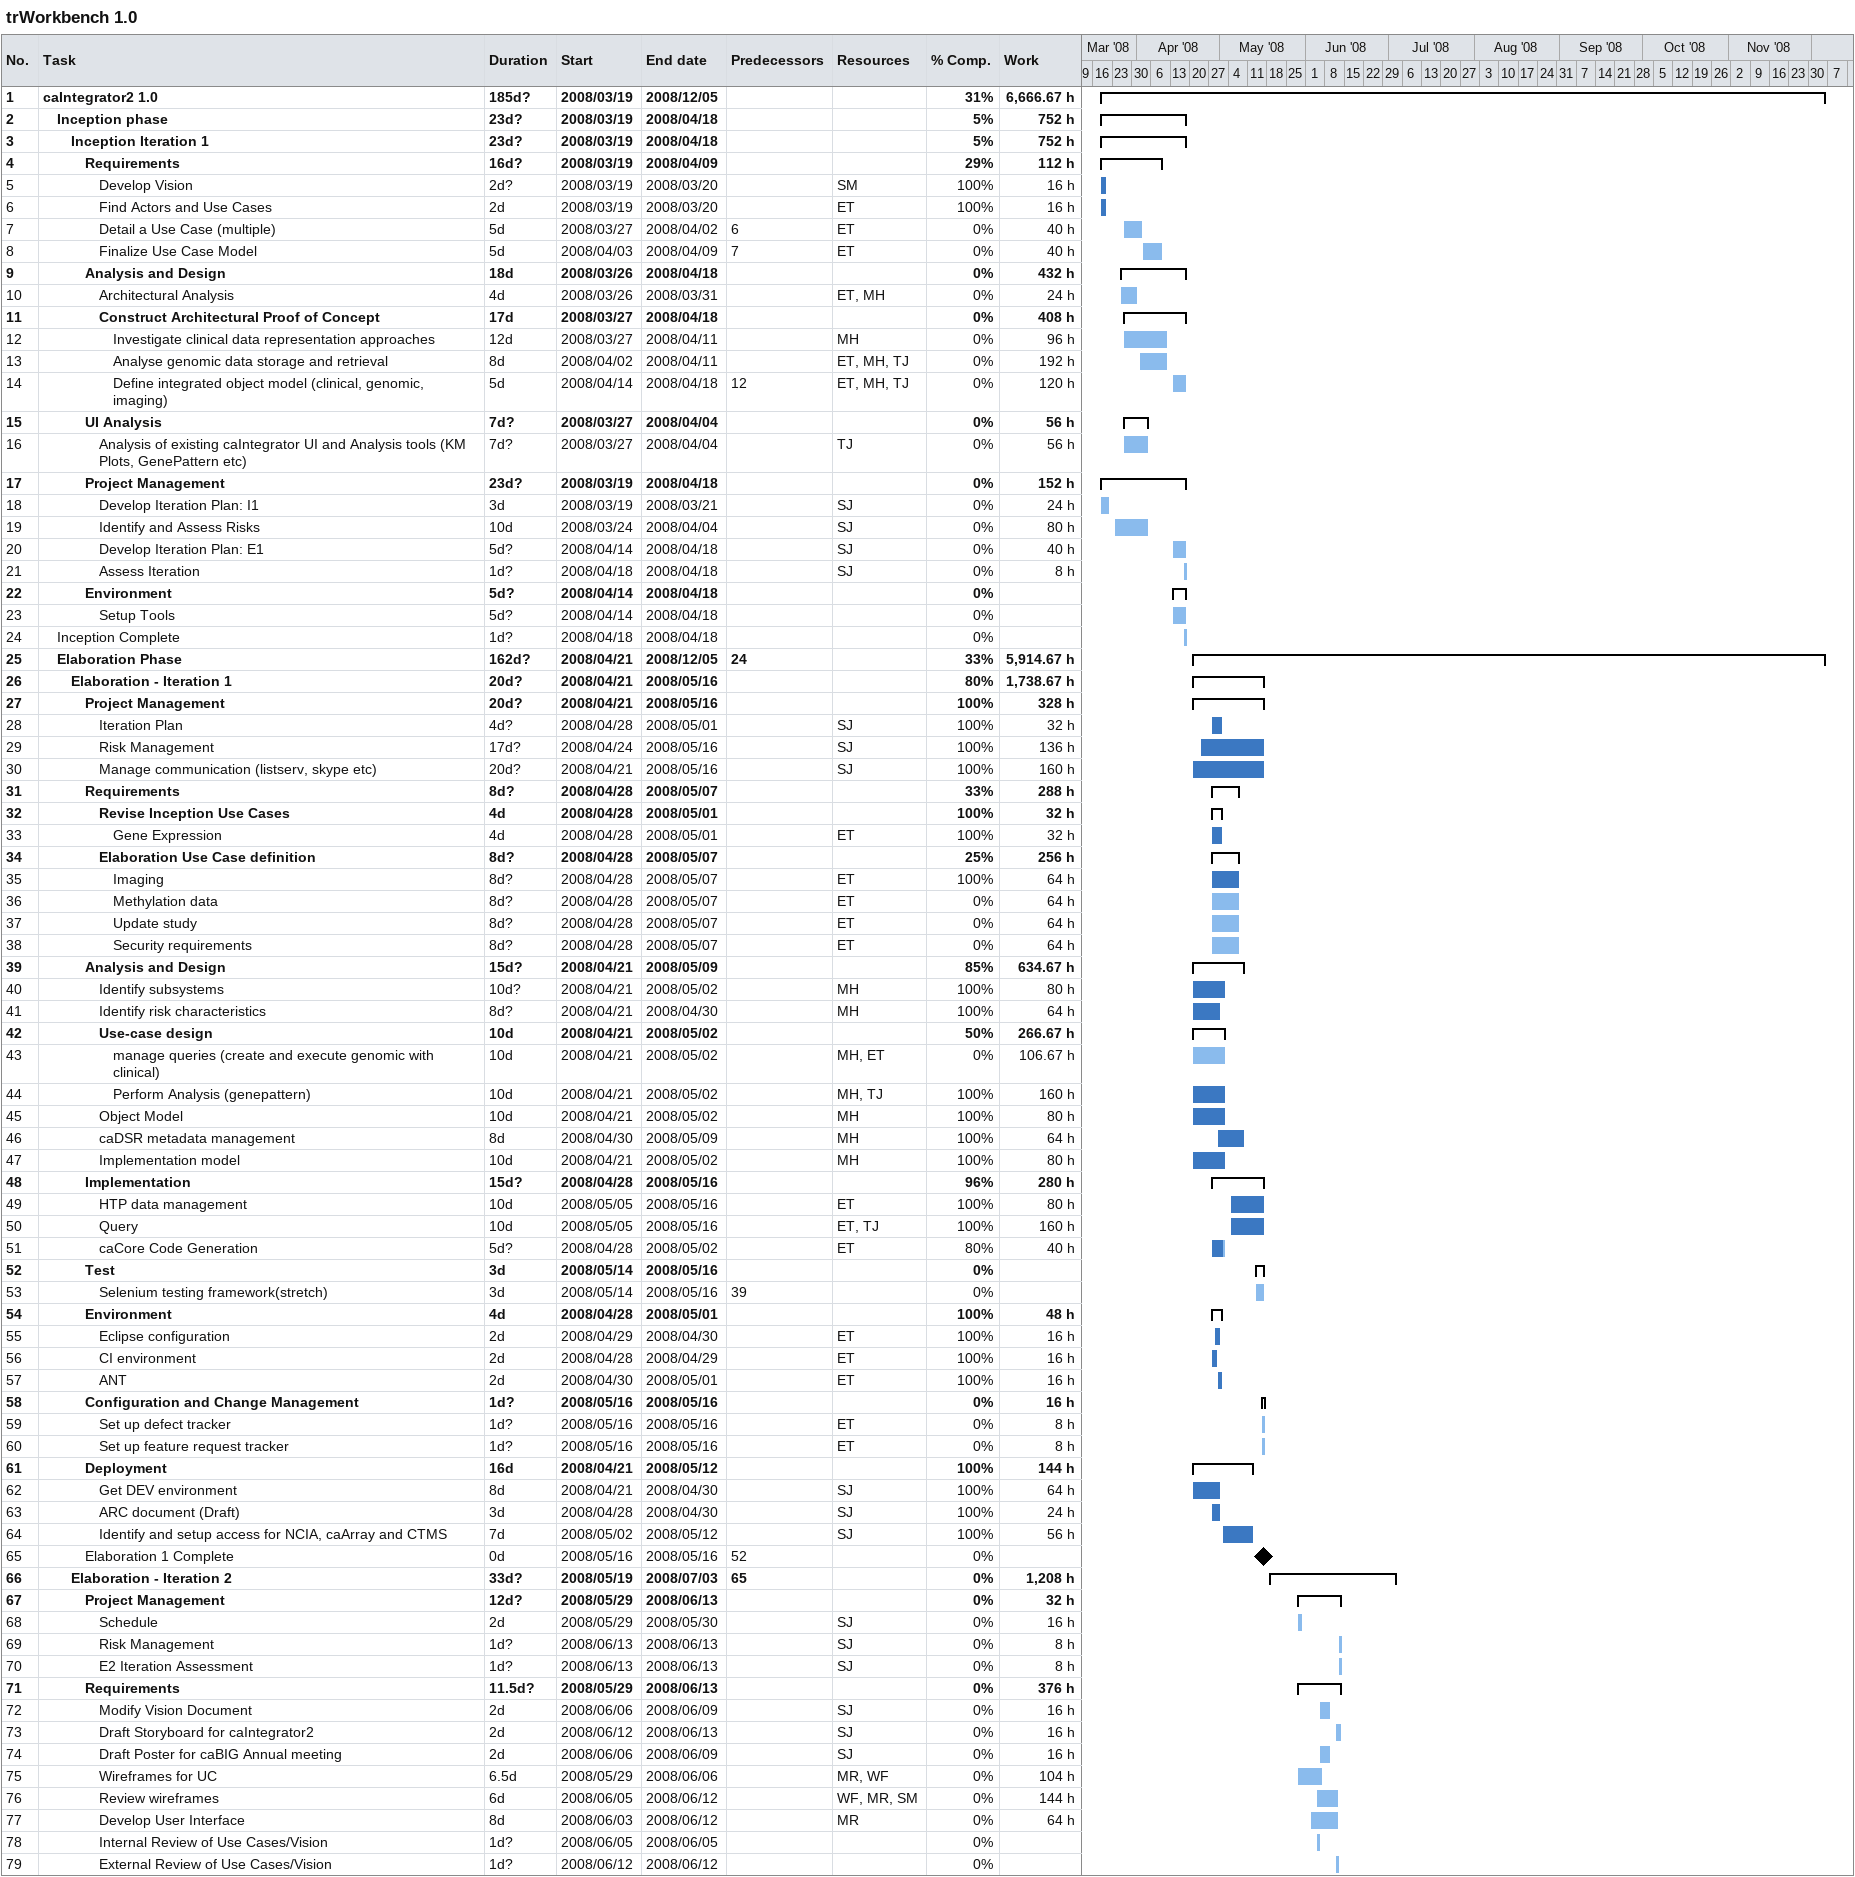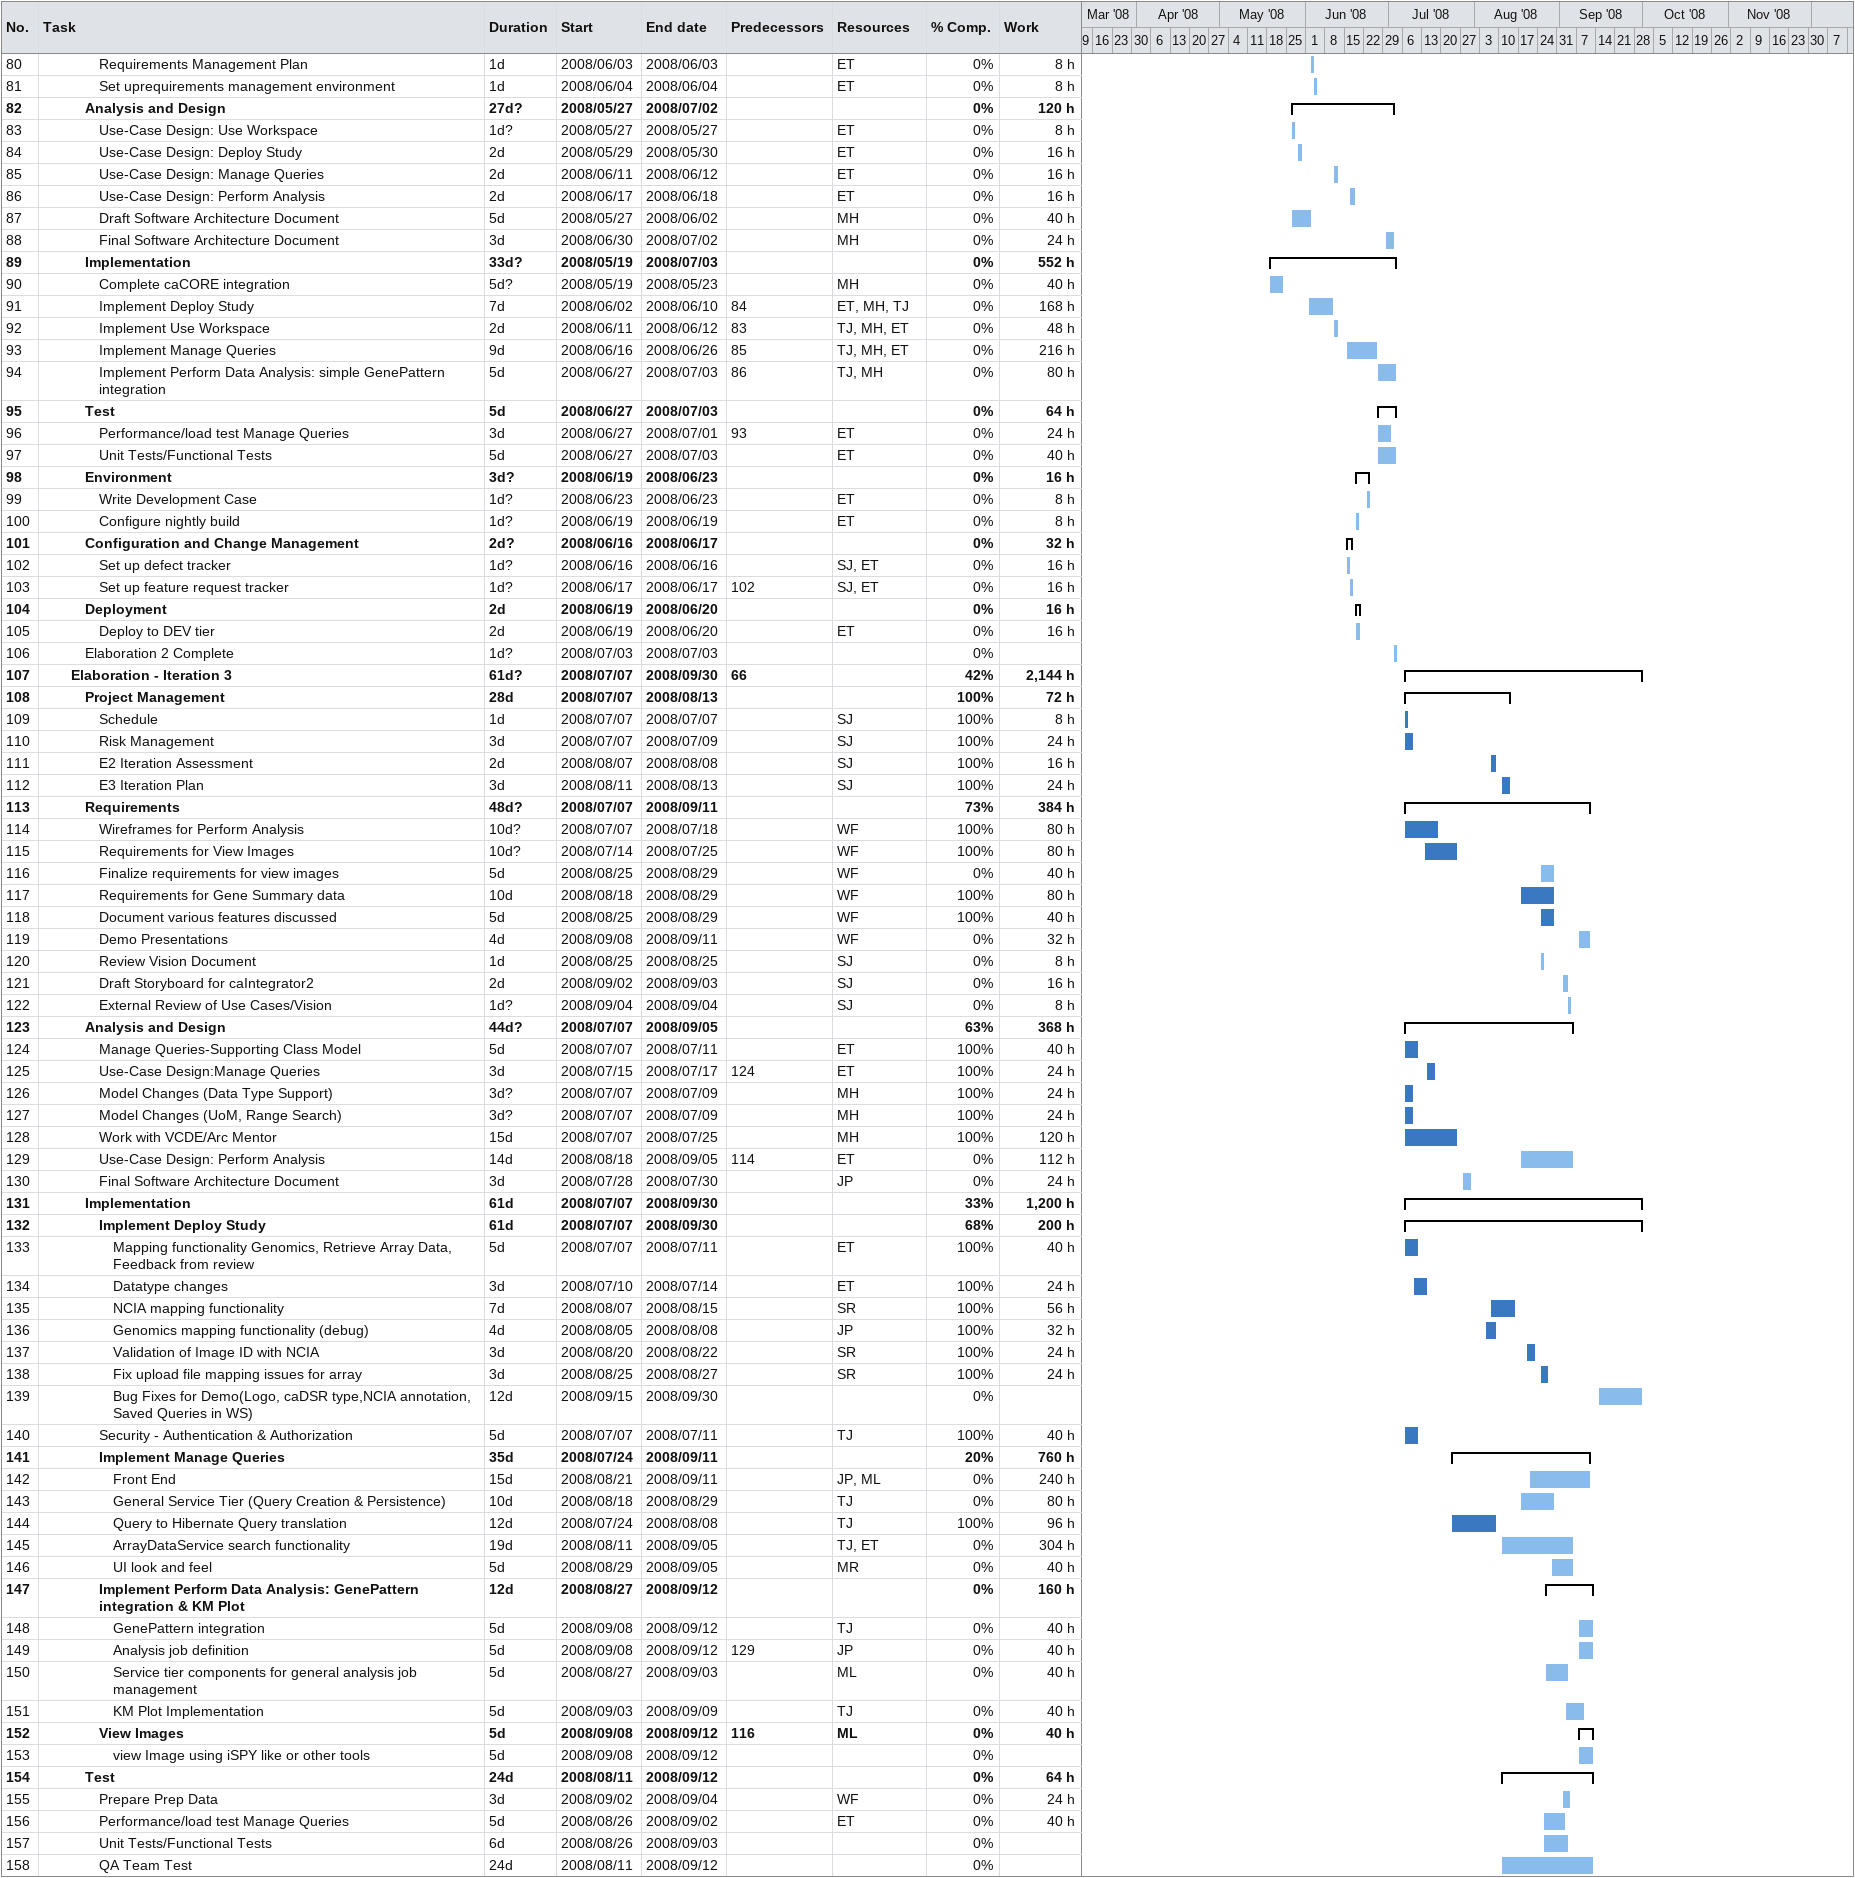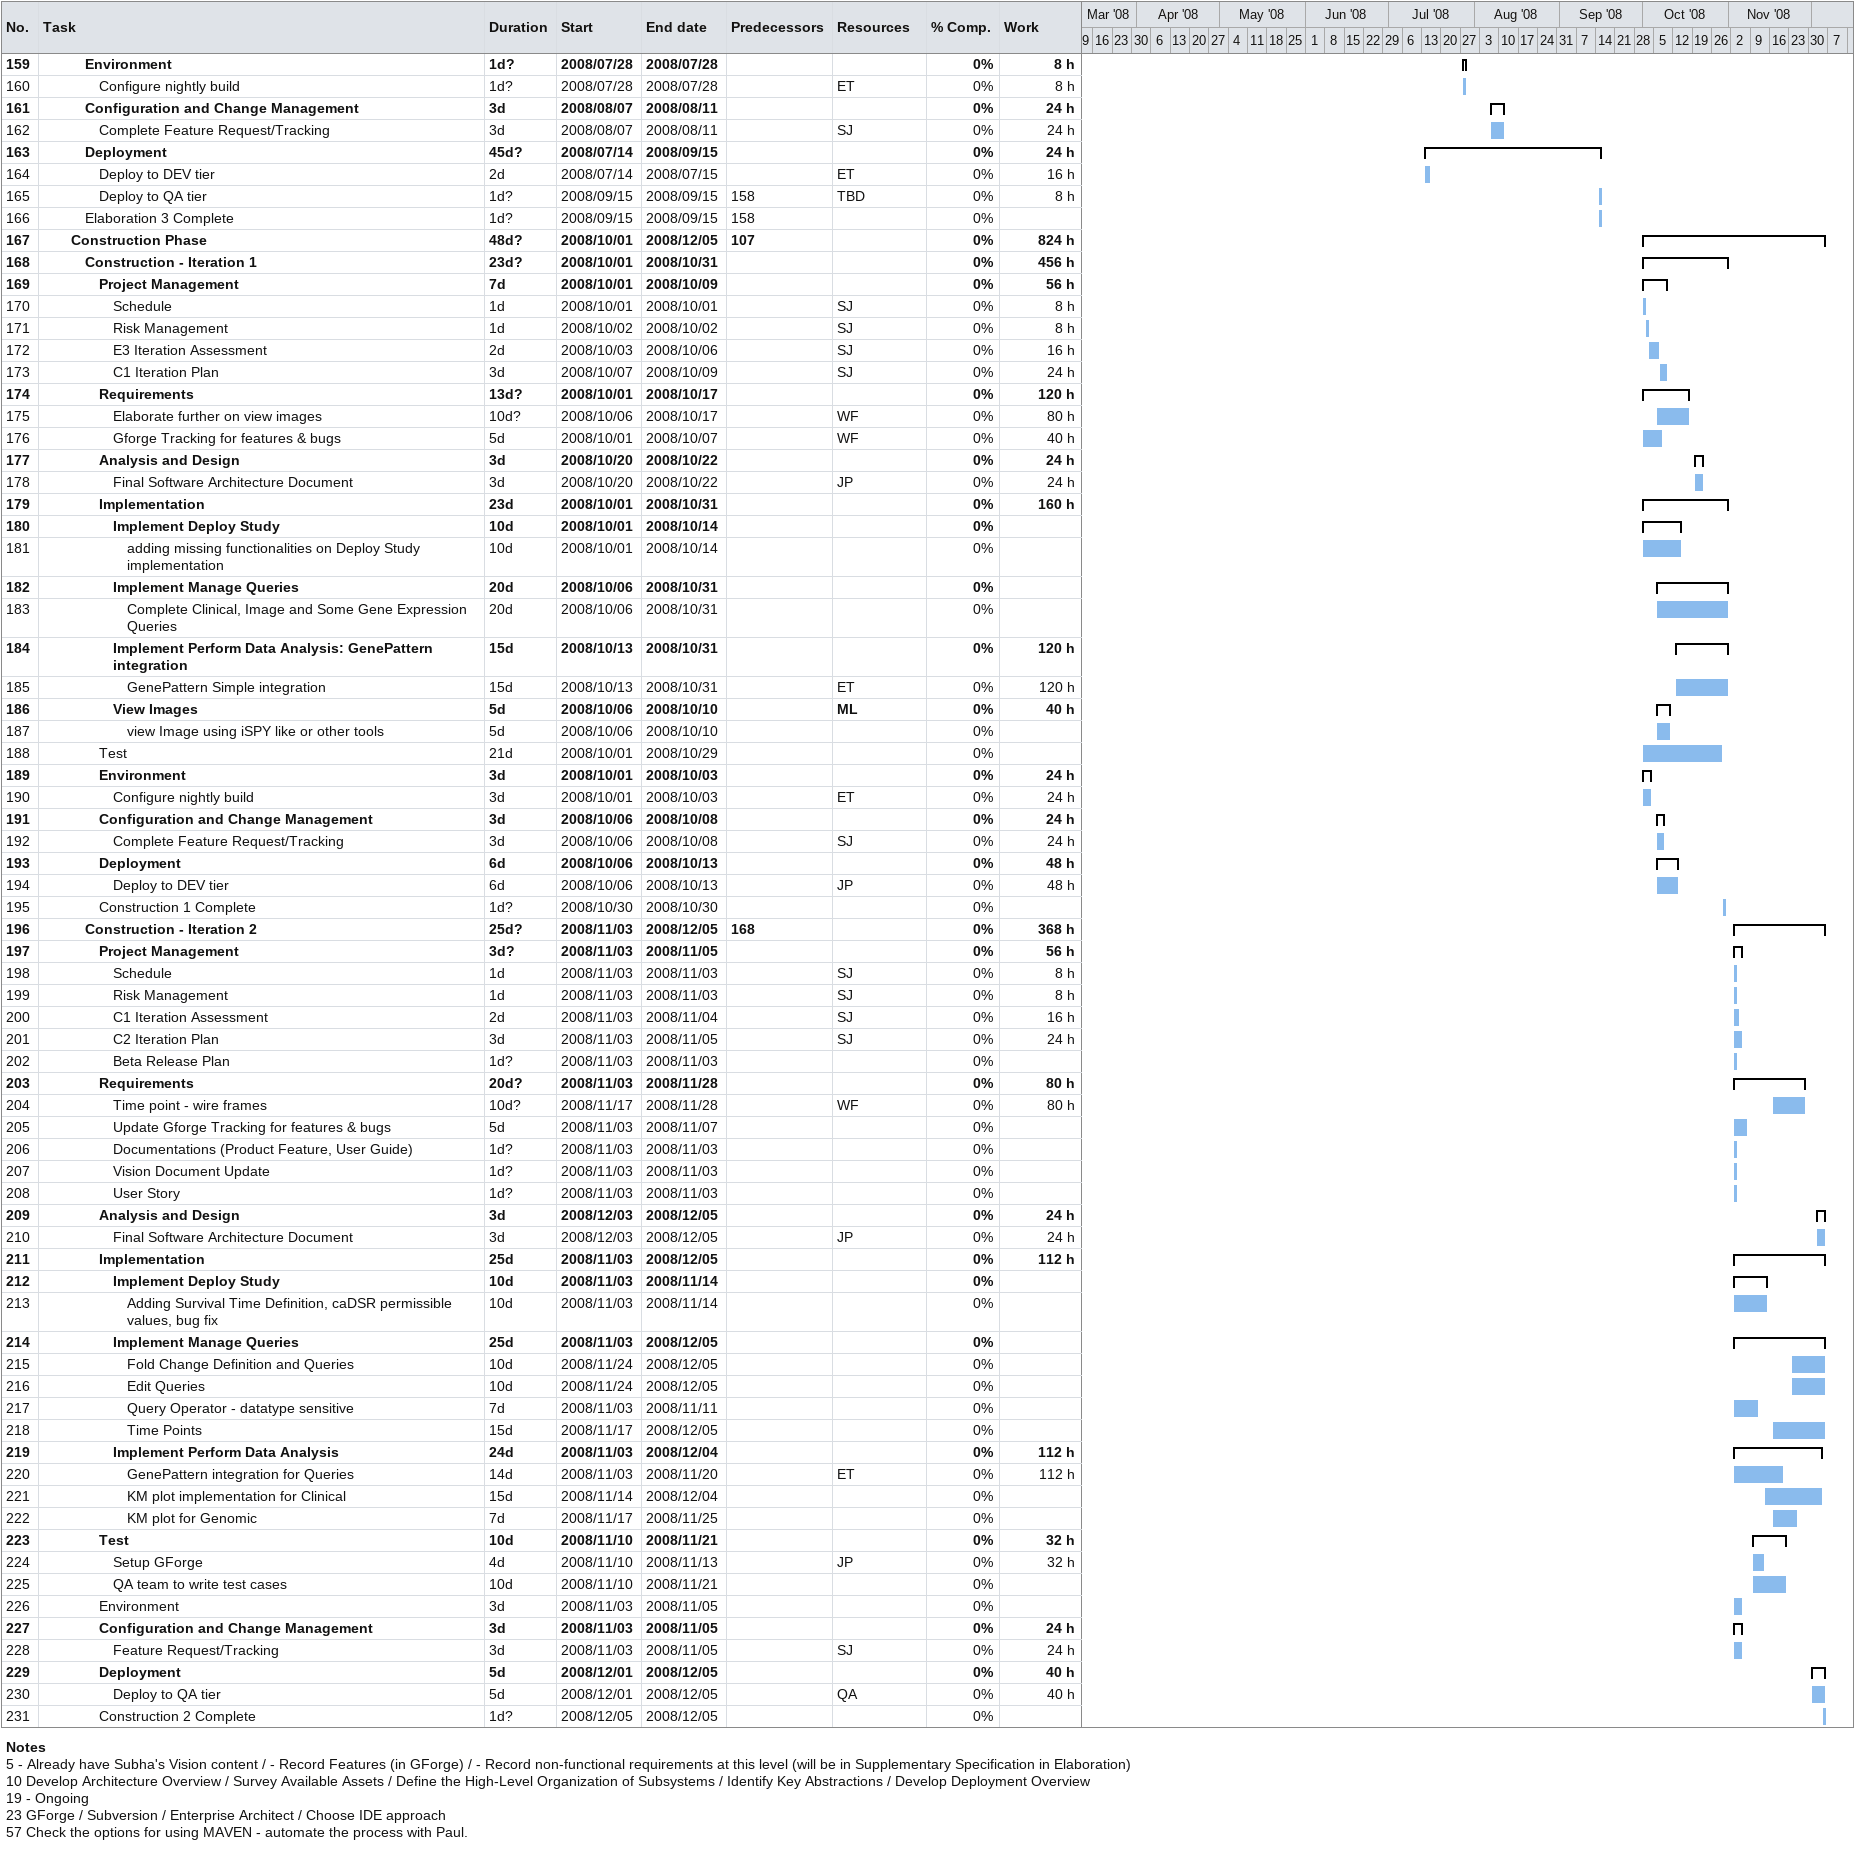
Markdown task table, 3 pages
trWorkbench 1.0

| ID | Level | Task | Duration | Start | Finish | Predecessors | Resources | % complete | Work (h) |
|---|---|---|---|---|---|---|---|---|---|
| 1 | 1 | **caIntegrator2 1.0** | 185d? | 2008-03-19 | 2008-12-05 |  |  | 31 | 6666.67 |
| 2 | 2 | **Inception phase** | 23d? | 2008-03-19 | 2008-04-18 |  |  | 5 | 752 |
| 3 | 3 | **Inception Iteration 1** | 23d? | 2008-03-19 | 2008-04-18 |  |  | 5 | 752 |
| 4 | 4 | **Requirements** | 16d? | 2008-03-19 | 2008-04-09 |  |  | 29 | 112 |
| 5 | 5 | Develop Vision | 2d? | 2008-03-19 | 2008-03-20 |  | SM | 100 | 16 |
| 6 | 5 | Find Actors and Use Cases | 2d | 2008-03-19 | 2008-03-20 |  | ET | 100 | 16 |
| 7 | 5 | Detail a Use Case (multiple) | 5d | 2008-03-27 | 2008-04-02 | 6 | ET | 0 | 40 |
| 8 | 5 | Finalize Use Case Model | 5d | 2008-04-03 | 2008-04-09 | 7 | ET | 0 | 40 |
| 9 | 4 | **Analysis and Design** | 18d | 2008-03-26 | 2008-04-18 |  |  | 0 | 432 |
| 10 | 5 | Architectural Analysis | 4d | 2008-03-26 | 2008-03-31 |  | ET, MH | 0 | 24 |
| 11 | 5 | **Construct Architectural Proof of Concept** | 17d | 2008-03-27 | 2008-04-18 |  |  | 0 | 408 |
| 12 | 6 | Investigate clinical data representation approaches | 12d | 2008-03-27 | 2008-04-11 |  | MH | 0 | 96 |
| 13 | 6 | Analyse genomic data storage and retrieval | 8d | 2008-04-02 | 2008-04-11 |  | ET, MH, TJ | 0 | 192 |
| 14 | 6 | Define integrated object model (clinical, genomic, imaging) | 5d | 2008-04-14 | 2008-04-18 | 12 | ET, MH, TJ | 0 | 120 |
| 15 | 4 | **UI Analysis** | 7d? | 2008-03-27 | 2008-04-04 |  |  | 0 | 56 |
| 16 | 5 | Analysis of existing caIntegrator UI and Analysis tools (KM Plots, GenePattern etc) | 7d? | 2008-03-27 | 2008-04-04 |  | TJ | 0 | 56 |
| 17 | 4 | **Project Management** | 23d? | 2008-03-19 | 2008-04-18 |  |  | 0 | 152 |
| 18 | 5 | Develop Iteration Plan: I1 | 3d | 2008-03-19 | 2008-03-21 |  | SJ | 0 | 24 |
| 19 | 5 | Identify and Assess Risks | 10d | 2008-03-24 | 2008-04-04 |  | SJ | 0 | 80 |
| 20 | 5 | Develop Iteration Plan: E1 | 5d? | 2008-04-14 | 2008-04-18 |  | SJ | 0 | 40 |
| 21 | 5 | Assess Iteration | 1d? | 2008-04-18 | 2008-04-18 |  | SJ | 0 | 8 |
| 22 | 4 | **Environment** | 5d? | 2008-04-14 | 2008-04-18 |  |  | 0 |  |
| 23 | 5 | Setup Tools | 5d? | 2008-04-14 | 2008-04-18 |  |  | 0 |  |
| 24 | 2 | Inception Complete | 1d? | 2008-04-18 | 2008-04-18 |  |  | 0 |  |
| 25 | 2 | **Elaboration Phase** | 162d? | 2008-04-21 | 2008-12-05 | 24 |  | 33 | 5914.67 |
| 26 | 3 | **Elaboration - Iteration 1** | 20d? | 2008-04-21 | 2008-05-16 |  |  | 80 | 1738.67 |
| 27 | 4 | **Project Management** | 20d? | 2008-04-21 | 2008-05-16 |  |  | 100 | 328 |
| 28 | 5 | Iteration Plan | 4d? | 2008-04-28 | 2008-05-01 |  | SJ | 100 | 32 |
| 29 | 5 | Risk Management | 17d? | 2008-04-24 | 2008-05-16 |  | SJ | 100 | 136 |
| 30 | 5 | Manage communication (listserv, skype etc) | 20d? | 2008-04-21 | 2008-05-16 |  | SJ | 100 | 160 |
| 31 | 4 | **Requirements** | 8d? | 2008-04-28 | 2008-05-07 |  |  | 33 | 288 |
| 32 | 5 | **Revise Inception Use Cases** | 4d | 2008-04-28 | 2008-05-01 |  |  | 100 | 32 |
| 33 | 6 | Gene Expression | 4d | 2008-04-28 | 2008-05-01 |  | ET | 100 | 32 |
| 34 | 5 | **Elaboration Use Case definition** | 8d? | 2008-04-28 | 2008-05-07 |  |  | 25 | 256 |
| 35 | 6 | Imaging | 8d? | 2008-04-28 | 2008-05-07 |  | ET | 100 | 64 |
| 36 | 6 | Methylation data | 8d? | 2008-04-28 | 2008-05-07 |  | ET | 0 | 64 |
| 37 | 6 | Update study | 8d? | 2008-04-28 | 2008-05-07 |  | ET | 0 | 64 |
| 38 | 6 | Security requirements | 8d? | 2008-04-28 | 2008-05-07 |  | ET | 0 | 64 |
| 39 | 4 | **Analysis and Design** | 15d? | 2008-04-21 | 2008-05-09 |  |  | 85 | 634.67 |
| 40 | 5 | Identify subsystems | 10d? | 2008-04-21 | 2008-05-02 |  | MH | 100 | 80 |
| 41 | 5 | Identify risk characteristics | 8d? | 2008-04-21 | 2008-04-30 |  | MH | 100 | 64 |
| 42 | 5 | **Use-case design** | 10d | 2008-04-21 | 2008-05-02 |  |  | 50 | 266.67 |
| 43 | 6 | manage queries (create and execute genomic with clinical) | 10d | 2008-04-21 | 2008-05-02 |  | MH, ET | 0 | 106.67 |
| 44 | 6 | Perform Analysis (genepattern) | 10d | 2008-04-21 | 2008-05-02 |  | MH, TJ | 100 | 160 |
| 45 | 5 | Object Model | 10d | 2008-04-21 | 2008-05-02 |  | MH | 100 | 80 |
| 46 | 5 | caDSR metadata management | 8d | 2008-04-30 | 2008-05-09 |  | MH | 100 | 64 |
| 47 | 5 | Implementation model | 10d | 2008-04-21 | 2008-05-02 |  | MH | 100 | 80 |
| 48 | 4 | **Implementation** | 15d? | 2008-04-28 | 2008-05-16 |  |  | 96 | 280 |
| 49 | 5 | HTP data management | 10d | 2008-05-05 | 2008-05-16 |  | ET | 100 | 80 |
| 50 | 5 | Query | 10d | 2008-05-05 | 2008-05-16 |  | ET, TJ | 100 | 160 |
| 51 | 5 | caCore Code Generation | 5d? | 2008-04-28 | 2008-05-02 |  | ET | 80 | 40 |
| 52 | 4 | **Test** | 3d | 2008-05-14 | 2008-05-16 |  |  | 0 |  |
| 53 | 5 | Selenium testing framework(stretch) | 3d | 2008-05-14 | 2008-05-16 | 39 |  | 0 |  |
| 54 | 4 | **Environment** | 4d | 2008-04-28 | 2008-05-01 |  |  | 100 | 48 |
| 55 | 5 | Eclipse configuration | 2d | 2008-04-29 | 2008-04-30 |  | ET | 100 | 16 |
| 56 | 5 | CI environment | 2d | 2008-04-28 | 2008-04-29 |  | ET | 100 | 16 |
| 57 | 5 | ANT | 2d | 2008-04-30 | 2008-05-01 |  | ET | 100 | 16 |
| 58 | 4 | **Configuration and Change Management** | 1d? | 2008-05-16 | 2008-05-16 |  |  | 0 | 16 |
| 59 | 5 | Set up defect tracker | 1d? | 2008-05-16 | 2008-05-16 |  | ET | 0 | 8 |
| 60 | 5 | Set up feature request tracker | 1d? | 2008-05-16 | 2008-05-16 |  | ET | 0 | 8 |
| 61 | 4 | **Deployment** | 16d | 2008-04-21 | 2008-05-12 |  |  | 100 | 144 |
| 62 | 5 | Get DEV environment | 8d | 2008-04-21 | 2008-04-30 |  | SJ | 100 | 64 |
| 63 | 5 | ARC document (Draft) | 3d | 2008-04-28 | 2008-04-30 |  | SJ | 100 | 24 |
| 64 | 5 | Identify and setup access for NCIA, caArray and CTMS | 7d | 2008-05-02 | 2008-05-12 |  | SJ | 100 | 56 |
| 65 | 4 | Elaboration 1 Complete | 0d | 2008-05-16 | 2008-05-16 | 52 |  | 0 |  |
| 66 | 3 | **Elaboration - Iteration 2** | 33d? | 2008-05-19 | 2008-07-03 | 65 |  | 0 | 1208 |
| 67 | 4 | **Project Management** | 12d? | 2008-05-29 | 2008-06-13 |  |  | 0 | 32 |
| 68 | 5 | Schedule | 2d | 2008-05-29 | 2008-05-30 |  | SJ | 0 | 16 |
| 69 | 5 | Risk Management | 1d? | 2008-06-13 | 2008-06-13 |  | SJ | 0 | 8 |
| 70 | 5 | E2 Iteration Assessment | 1d? | 2008-06-13 | 2008-06-13 |  | SJ | 0 | 8 |
| 71 | 4 | **Requirements** | 11.5d? | 2008-05-29 | 2008-06-13 |  |  | 0 | 376 |
| 72 | 5 | Modify Vision Document | 2d | 2008-06-06 | 2008-06-09 |  | SJ | 0 | 16 |
| 73 | 5 | Draft Storyboard for caIntegrator2 | 2d | 2008-06-12 | 2008-06-13 |  | SJ | 0 | 16 |
| 74 | 5 | Draft Poster for caBIG Annual meeting | 2d | 2008-06-06 | 2008-06-09 |  | SJ | 0 | 16 |
| 75 | 5 | Wireframes for UC | 6.5d | 2008-05-29 | 2008-06-06 |  | MR, WF | 0 | 104 |
| 76 | 5 | Review wireframes | 6d | 2008-06-05 | 2008-06-12 |  | WF, MR, SM | 0 | 144 |
| 77 | 5 | Develop User Interface | 8d | 2008-06-03 | 2008-06-12 |  | MR | 0 | 64 |
| 78 | 5 | Internal Review of Use Cases/Vision | 1d? | 2008-06-05 | 2008-06-05 |  |  | 0 |  |
| 79 | 5 | External Review of Use Cases/Vision | 1d? | 2008-06-12 | 2008-06-12 |  |  | 0 |  |
| 80 | 5 | Requirements Management Plan | 1d | 2008-06-03 | 2008-06-03 |  | ET | 0 | 8 |
| 81 | 5 | Set uprequirements management environment | 1d | 2008-06-04 | 2008-06-04 |  | ET | 0 | 8 |
| 82 | 4 | **Analysis and Design** | 27d? | 2008-05-27 | 2008-07-02 |  |  | 0 | 120 |
| 83 | 5 | Use-Case Design: Use Workspace | 1d? | 2008-05-27 | 2008-05-27 |  | ET | 0 | 8 |
| 84 | 5 | Use-Case Design: Deploy Study | 2d | 2008-05-29 | 2008-05-30 |  | ET | 0 | 16 |
| 85 | 5 | Use-Case Design: Manage Queries | 2d | 2008-06-11 | 2008-06-12 |  | ET | 0 | 16 |
| 86 | 5 | Use-Case Design: Perform Analysis | 2d | 2008-06-17 | 2008-06-18 |  | ET | 0 | 16 |
| 87 | 5 | Draft Software Architecture Document | 5d | 2008-05-27 | 2008-06-02 |  | MH | 0 | 40 |
| 88 | 5 | Final Software Architecture Document | 3d | 2008-06-30 | 2008-07-02 |  | MH | 0 | 24 |
| 89 | 4 | **Implementation** | 33d? | 2008-05-19 | 2008-07-03 |  |  | 0 | 552 |
| 90 | 5 | Complete caCORE integration | 5d? | 2008-05-19 | 2008-05-23 |  | MH | 0 | 40 |
| 91 | 5 | Implement Deploy Study | 7d | 2008-06-02 | 2008-06-10 | 84 | ET, MH, TJ | 0 | 168 |
| 92 | 5 | Implement Use Workspace | 2d | 2008-06-11 | 2008-06-12 | 83 | TJ, MH, ET | 0 | 48 |
| 93 | 5 | Implement Manage Queries | 9d | 2008-06-16 | 2008-06-26 | 85 | TJ, MH, ET | 0 | 216 |
| 94 | 5 | Implement Perform Data Analysis: simple GenePattern integration | 5d | 2008-06-27 | 2008-07-03 | 86 | TJ, MH | 0 | 80 |
| 95 | 4 | **Test** | 5d | 2008-06-27 | 2008-07-03 |  |  | 0 | 64 |
| 96 | 5 | Performance/load test Manage Queries | 3d | 2008-06-27 | 2008-07-01 | 93 | ET | 0 | 24 |
| 97 | 5 | Unit Tests/Functional Tests | 5d | 2008-06-27 | 2008-07-03 |  | ET | 0 | 40 |
| 98 | 4 | **Environment** | 3d? | 2008-06-19 | 2008-06-23 |  |  | 0 | 16 |
| 99 | 5 | Write Development Case | 1d? | 2008-06-23 | 2008-06-23 |  | ET | 0 | 8 |
| 100 | 5 | Configure nightly build | 1d? | 2008-06-19 | 2008-06-19 |  | ET | 0 | 8 |
| 101 | 4 | **Configuration and Change Management** | 2d? | 2008-06-16 | 2008-06-17 |  |  | 0 | 32 |
| 102 | 5 | Set up defect tracker | 1d? | 2008-06-16 | 2008-06-16 |  | SJ, ET | 0 | 16 |
| 103 | 5 | Set up feature request tracker | 1d? | 2008-06-17 | 2008-06-17 | 102 | SJ, ET | 0 | 16 |
| 104 | 4 | **Deployment** | 2d | 2008-06-19 | 2008-06-20 |  |  | 0 | 16 |
| 105 | 5 | Deploy to DEV tier | 2d | 2008-06-19 | 2008-06-20 |  | ET | 0 | 16 |
| 106 | 4 | Elaboration 2 Complete | 1d? | 2008-07-03 | 2008-07-03 |  |  | 0 |  |
| 107 | 3 | **Elaboration - Iteration 3** | 61d? | 2008-07-07 | 2008-09-30 | 66 |  | 42 | 2144 |
| 108 | 4 | **Project Management** | 28d | 2008-07-07 | 2008-08-13 |  |  | 100 | 72 |
| 109 | 5 | Schedule | 1d | 2008-07-07 | 2008-07-07 |  | SJ | 100 | 8 |
| 110 | 5 | Risk Management | 3d | 2008-07-07 | 2008-07-09 |  | SJ | 100 | 24 |
| 111 | 5 | E2 Iteration Assessment | 2d | 2008-08-07 | 2008-08-08 |  | SJ | 100 | 16 |
| 112 | 5 | E3 Iteration Plan | 3d | 2008-08-11 | 2008-08-13 |  | SJ | 100 | 24 |
| 113 | 4 | **Requirements** | 48d? | 2008-07-07 | 2008-09-11 |  |  | 73 | 384 |
| 114 | 5 | Wireframes for Perform Analysis | 10d? | 2008-07-07 | 2008-07-18 |  | WF | 100 | 80 |
| 115 | 5 | Requirements for View Images | 10d? | 2008-07-14 | 2008-07-25 |  | WF | 100 | 80 |
| 116 | 5 | Finalize requirements for view images | 5d | 2008-08-25 | 2008-08-29 |  | WF | 0 | 40 |
| 117 | 5 | Requirements for Gene Summary data | 10d | 2008-08-18 | 2008-08-29 |  | WF | 100 | 80 |
| 118 | 5 | Document various features discussed | 5d | 2008-08-25 | 2008-08-29 |  | WF | 100 | 40 |
| 119 | 5 | Demo Presentations | 4d | 2008-09-08 | 2008-09-11 |  | WF | 0 | 32 |
| 120 | 5 | Review Vision Document | 1d | 2008-08-25 | 2008-08-25 |  | SJ | 0 | 8 |
| 121 | 5 | Draft Storyboard for caIntegrator2 | 2d | 2008-09-02 | 2008-09-03 |  | SJ | 0 | 16 |
| 122 | 5 | External Review of Use Cases/Vision | 1d? | 2008-09-04 | 2008-09-04 |  | SJ | 0 | 8 |
| 123 | 4 | **Analysis and Design** | 44d? | 2008-07-07 | 2008-09-05 |  |  | 63 | 368 |
| 124 | 5 | Manage Queries-Supporting Class Model | 5d | 2008-07-07 | 2008-07-11 |  | ET | 100 | 40 |
| 125 | 5 | Use-Case Design:Manage Queries | 3d | 2008-07-15 | 2008-07-17 | 124 | ET | 100 | 24 |
| 126 | 5 | Model Changes (Data Type Support) | 3d? | 2008-07-07 | 2008-07-09 |  | MH | 100 | 24 |
| 127 | 5 | Model Changes (UoM, Range Search) | 3d? | 2008-07-07 | 2008-07-09 |  | MH | 100 | 24 |
| 128 | 5 | Work with VCDE/Arc Mentor | 15d | 2008-07-07 | 2008-07-25 |  | MH | 100 | 120 |
| 129 | 5 | Use-Case Design: Perform Analysis | 14d | 2008-08-18 | 2008-09-05 | 114 | ET | 0 | 112 |
| 130 | 5 | Final Software Architecture Document | 3d | 2008-07-28 | 2008-07-30 |  | JP | 0 | 24 |
| 131 | 4 | **Implementation** | 61d | 2008-07-07 | 2008-09-30 |  |  | 33 | 1200 |
| 132 | 5 | **Implement Deploy Study** | 61d | 2008-07-07 | 2008-09-30 |  |  | 68 | 200 |
| 133 | 6 | Mapping functionality Genomics, Retrieve Array Data, Feedback from review | 5d | 2008-07-07 | 2008-07-11 |  | ET | 100 | 40 |
| 134 | 6 | Datatype changes | 3d | 2008-07-10 | 2008-07-14 |  | ET | 100 | 24 |
| 135 | 6 | NCIA mapping functionality | 7d | 2008-08-07 | 2008-08-15 |  | SR | 100 | 56 |
| 136 | 6 | Genomics mapping functionality (debug) | 4d | 2008-08-05 | 2008-08-08 |  | JP | 100 | 32 |
| 137 | 6 | Validation of Image ID with NCIA | 3d | 2008-08-20 | 2008-08-22 |  | SR | 100 | 24 |
| 138 | 6 | Fix upload file mapping issues for array | 3d | 2008-08-25 | 2008-08-27 |  | SR | 100 | 24 |
| 139 | 6 | Bug Fixes for Demo(Logo, caDSR type,NCIA annotation, Saved Queries in WS) | 12d | 2008-09-15 | 2008-09-30 |  |  | 0 |  |
| 140 | 5 | Security - Authentication & Authorization | 5d | 2008-07-07 | 2008-07-11 |  | TJ | 100 | 40 |
| 141 | 5 | **Implement Manage Queries** | 35d | 2008-07-24 | 2008-09-11 |  |  | 20 | 760 |
| 142 | 6 | Front End | 15d | 2008-08-21 | 2008-09-11 |  | JP, ML | 0 | 240 |
| 143 | 6 | General Service Tier (Query Creation & Persistence) | 10d | 2008-08-18 | 2008-08-29 |  | TJ | 0 | 80 |
| 144 | 6 | Query to Hibernate Query translation | 12d | 2008-07-24 | 2008-08-08 |  | TJ | 100 | 96 |
| 145 | 6 | ArrayDataService search functionality | 19d | 2008-08-11 | 2008-09-05 |  | TJ, ET | 0 | 304 |
| 146 | 6 | UI look and feel | 5d | 2008-08-29 | 2008-09-05 |  | MR | 0 | 40 |
| 147 | 5 | **Implement Perform Data Analysis: GenePattern integration & KM Plot** | 12d | 2008-08-27 | 2008-09-12 |  |  | 0 | 160 |
| 148 | 6 | GenePattern integration | 5d | 2008-09-08 | 2008-09-12 |  | TJ | 0 | 40 |
| 149 | 6 | Analysis job definition | 5d | 2008-09-08 | 2008-09-12 | 129 | JP | 0 | 40 |
| 150 | 6 | Service tier components for general analysis job management | 5d | 2008-08-27 | 2008-09-03 |  | ML | 0 | 40 |
| 151 | 6 | KM Plot Implementation | 5d | 2008-09-03 | 2008-09-09 |  | TJ | 0 | 40 |
| 152 | 5 | **View Images** | 5d | 2008-09-08 | 2008-09-12 | 116 | ML | 0 | 40 |
| 153 | 6 | view Image using iSPY like or other tools | 5d | 2008-09-08 | 2008-09-12 |  |  | 0 |  |
| 154 | 4 | **Test** | 24d | 2008-08-11 | 2008-09-12 |  |  | 0 | 64 |
| 155 | 5 | Prepare Prep Data | 3d | 2008-09-02 | 2008-09-04 |  | WF | 0 | 24 |
| 156 | 5 | Performance/load test Manage Queries | 5d | 2008-08-26 | 2008-09-02 |  | ET | 0 | 40 |
| 157 | 5 | Unit Tests/Functional Tests | 6d | 2008-08-26 | 2008-09-03 |  |  | 0 |  |
| 158 | 5 | QA Team Test | 24d | 2008-08-11 | 2008-09-12 |  |  | 0 |  |
| 159 | 4 | **Environment** | 1d? | 2008-07-28 | 2008-07-28 |  |  | 0 | 8 |
| 160 | 5 | Configure nightly build | 1d? | 2008-07-28 | 2008-07-28 |  | ET | 0 | 8 |
| 161 | 4 | **Configuration and Change Management** | 3d | 2008-08-07 | 2008-08-11 |  |  | 0 | 24 |
| 162 | 5 | Complete Feature Request/Tracking | 3d | 2008-08-07 | 2008-08-11 |  | SJ | 0 | 24 |
| 163 | 4 | **Deployment** | 45d? | 2008-07-14 | 2008-09-15 |  |  | 0 | 24 |
| 164 | 5 | Deploy to DEV tier | 2d | 2008-07-14 | 2008-07-15 |  | ET | 0 | 16 |
| 165 | 5 | Deploy to QA tier | 1d? | 2008-09-15 | 2008-09-15 | 158 | TBD | 0 | 8 |
| 166 | 4 | Elaboration 3 Complete | 1d? | 2008-09-15 | 2008-09-15 | 158 |  | 0 |  |
| 167 | 3 | **Construction Phase** | 48d? | 2008-10-01 | 2008-12-05 | 107 |  | 0 | 824 |
| 168 | 4 | **Construction - Iteration 1** | 23d? | 2008-10-01 | 2008-10-31 |  |  | 0 | 456 |
| 169 | 5 | **Project Management** | 7d | 2008-10-01 | 2008-10-09 |  |  | 0 | 56 |
| 170 | 6 | Schedule | 1d | 2008-10-01 | 2008-10-01 |  | SJ | 0 | 8 |
| 171 | 6 | Risk Management | 1d | 2008-10-02 | 2008-10-02 |  | SJ | 0 | 8 |
| 172 | 6 | E3 Iteration Assessment | 2d | 2008-10-03 | 2008-10-06 |  | SJ | 0 | 16 |
| 173 | 6 | C1 Iteration Plan | 3d | 2008-10-07 | 2008-10-09 |  | SJ | 0 | 24 |
| 174 | 5 | **Requirements** | 13d? | 2008-10-01 | 2008-10-17 |  |  | 0 | 120 |
| 175 | 6 | Elaborate further on view images | 10d? | 2008-10-06 | 2008-10-17 |  | WF | 0 | 80 |
| 176 | 6 | Gforge Tracking for features & bugs | 5d | 2008-10-01 | 2008-10-07 |  | WF | 0 | 40 |
| 177 | 5 | **Analysis and Design** | 3d | 2008-10-20 | 2008-10-22 |  |  | 0 | 24 |
| 178 | 6 | Final Software Architecture Document | 3d | 2008-10-20 | 2008-10-22 |  | JP | 0 | 24 |
| 179 | 5 | **Implementation** | 23d | 2008-10-01 | 2008-10-31 |  |  | 0 | 160 |
| 180 | 6 | **Implement Deploy Study** | 10d | 2008-10-01 | 2008-10-14 |  |  | 0 |  |
| 181 | 7 | adding missing functionalities on Deploy Study implementation | 10d | 2008-10-01 | 2008-10-14 |  |  | 0 |  |
| 182 | 6 | **Implement Manage Queries** | 20d | 2008-10-06 | 2008-10-31 |  |  | 0 |  |
| 183 | 7 | Complete Clinical, Image and Some Gene Expression Queries | 20d | 2008-10-06 | 2008-10-31 |  |  | 0 |  |
| 184 | 6 | **Implement Perform Data Analysis: GenePattern integration** | 15d | 2008-10-13 | 2008-10-31 |  |  | 0 | 120 |
| 185 | 7 | GenePattern Simple integration | 15d | 2008-10-13 | 2008-10-31 |  | ET | 0 | 120 |
| 186 | 6 | **View Images** | 5d | 2008-10-06 | 2008-10-10 |  | ML | 0 | 40 |
| 187 | 7 | view Image using iSPY like or other tools | 5d | 2008-10-06 | 2008-10-10 |  |  | 0 |  |
| 188 | 5 | Test | 21d | 2008-10-01 | 2008-10-29 |  |  | 0 |  |
| 189 | 5 | **Environment** | 3d | 2008-10-01 | 2008-10-03 |  |  | 0 | 24 |
| 190 | 6 | Configure nightly build | 3d | 2008-10-01 | 2008-10-03 |  | ET | 0 | 24 |
| 191 | 5 | **Configuration and Change Management** | 3d | 2008-10-06 | 2008-10-08 |  |  | 0 | 24 |
| 192 | 6 | Complete Feature Request/Tracking | 3d | 2008-10-06 | 2008-10-08 |  | SJ | 0 | 24 |
| 193 | 5 | **Deployment** | 6d | 2008-10-06 | 2008-10-13 |  |  | 0 | 48 |
| 194 | 6 | Deploy to DEV tier | 6d | 2008-10-06 | 2008-10-13 |  | JP | 0 | 48 |
| 195 | 5 | Construction 1 Complete | 1d? | 2008-10-30 | 2008-10-30 |  |  | 0 |  |
| 196 | 4 | **Construction - Iteration 2** | 25d? | 2008-11-03 | 2008-12-05 | 168 |  | 0 | 368 |
| 197 | 5 | **Project Management** | 3d? | 2008-11-03 | 2008-11-05 |  |  | 0 | 56 |
| 198 | 6 | Schedule | 1d | 2008-11-03 | 2008-11-03 |  | SJ | 0 | 8 |
| 199 | 6 | Risk Management | 1d | 2008-11-03 | 2008-11-03 |  | SJ | 0 | 8 |
| 200 | 6 | C1 Iteration Assessment | 2d | 2008-11-03 | 2008-11-04 |  | SJ | 0 | 16 |
| 201 | 6 | C2 Iteration Plan | 3d | 2008-11-03 | 2008-11-05 |  | SJ | 0 | 24 |
| 202 | 6 | Beta Release Plan | 1d? | 2008-11-03 | 2008-11-03 |  |  | 0 |  |
| 203 | 5 | **Requirements** | 20d? | 2008-11-03 | 2008-11-28 |  |  | 0 | 80 |
| 204 | 6 | Time point - wire frames | 10d? | 2008-11-17 | 2008-11-28 |  | WF | 0 | 80 |
| 205 | 6 | Update Gforge Tracking for features & bugs | 5d | 2008-11-03 | 2008-11-07 |  |  | 0 |  |
| 206 | 6 | Documentations (Product Feature, User Guide) | 1d? | 2008-11-03 | 2008-11-03 |  |  | 0 |  |
| 207 | 6 | Vision Document Update | 1d? | 2008-11-03 | 2008-11-03 |  |  | 0 |  |
| 208 | 6 | User Story | 1d? | 2008-11-03 | 2008-11-03 |  |  | 0 |  |
| 209 | 5 | **Analysis and Design** | 3d | 2008-12-03 | 2008-12-05 |  |  | 0 | 24 |
| 210 | 6 | Final Software Architecture Document | 3d | 2008-12-03 | 2008-12-05 |  | JP | 0 | 24 |
| 211 | 5 | **Implementation** | 25d | 2008-11-03 | 2008-12-05 |  |  | 0 | 112 |
| 212 | 6 | **Implement Deploy Study** | 10d | 2008-11-03 | 2008-11-14 |  |  | 0 |  |
| 213 | 7 | Adding Survival Time Definition, caDSR permissible values, bug fix | 10d | 2008-11-03 | 2008-11-14 |  |  | 0 |  |
| 214 | 6 | **Implement Manage Queries** | 25d | 2008-11-03 | 2008-12-05 |  |  | 0 |  |
| 215 | 7 | Fold Change Definition and Queries | 10d | 2008-11-24 | 2008-12-05 |  |  | 0 |  |
| 216 | 7 | Edit Queries | 10d | 2008-11-24 | 2008-12-05 |  |  | 0 |  |
| 217 | 7 | Query Operator - datatype sensitive | 7d | 2008-11-03 | 2008-11-11 |  |  | 0 |  |
| 218 | 7 | Time Points | 15d | 2008-11-17 | 2008-12-05 |  |  | 0 |  |
| 219 | 6 | **Implement Perform Data Analysis** | 24d | 2008-11-03 | 2008-12-04 |  |  | 0 | 112 |
| 220 | 7 | GenePattern integration for Queries | 14d | 2008-11-03 | 2008-11-20 |  | ET | 0 | 112 |
| 221 | 7 | KM plot implementation for Clinical | 15d | 2008-11-14 | 2008-12-04 |  |  | 0 |  |
| 222 | 7 | KM plot for Genomic | 7d | 2008-11-17 | 2008-11-25 |  |  | 0 |  |
| 223 | 5 | **Test** | 10d | 2008-11-10 | 2008-11-21 |  |  | 0 | 32 |
| 224 | 6 | Setup GForge | 4d | 2008-11-10 | 2008-11-13 |  | JP | 0 | 32 |
| 225 | 6 | QA team to write test cases | 10d | 2008-11-10 | 2008-11-21 |  |  | 0 |  |
| 226 | 5 | Environment | 3d | 2008-11-03 | 2008-11-05 |  |  | 0 |  |
| 227 | 5 | **Configuration and Change Management** | 3d | 2008-11-03 | 2008-11-05 |  |  | 0 | 24 |
| 228 | 6 | Feature Request/Tracking | 3d | 2008-11-03 | 2008-11-05 |  | SJ | 0 | 24 |
| 229 | 5 | **Deployment** | 5d | 2008-12-01 | 2008-12-05 |  |  | 0 | 40 |
| 230 | 6 | Deploy to QA tier | 5d | 2008-12-01 | 2008-12-05 |  | QA | 0 | 40 |
| 231 | 5 | Construction 2 Complete | 1d? | 2008-12-05 | 2008-12-05 |  |  | 0 |  |

Notes
- 5: - Already have Subha's Vision content / - Record Features (in GForge) / - Record non-functional requirements at this level (will be in Supplementary Specification in Elaboration)
- 10: Develop Architecture Overview / Survey Available Assets / Define the High-Level Organization of Subsystems / Identify Key Abstractions / Develop Deployment Overview
- 19: - Ongoing
- 23: GForge / Subversion / Enterprise Architect / Choose IDE approach
- 57: Check the options for using MAVEN - automate the process with Paul.
